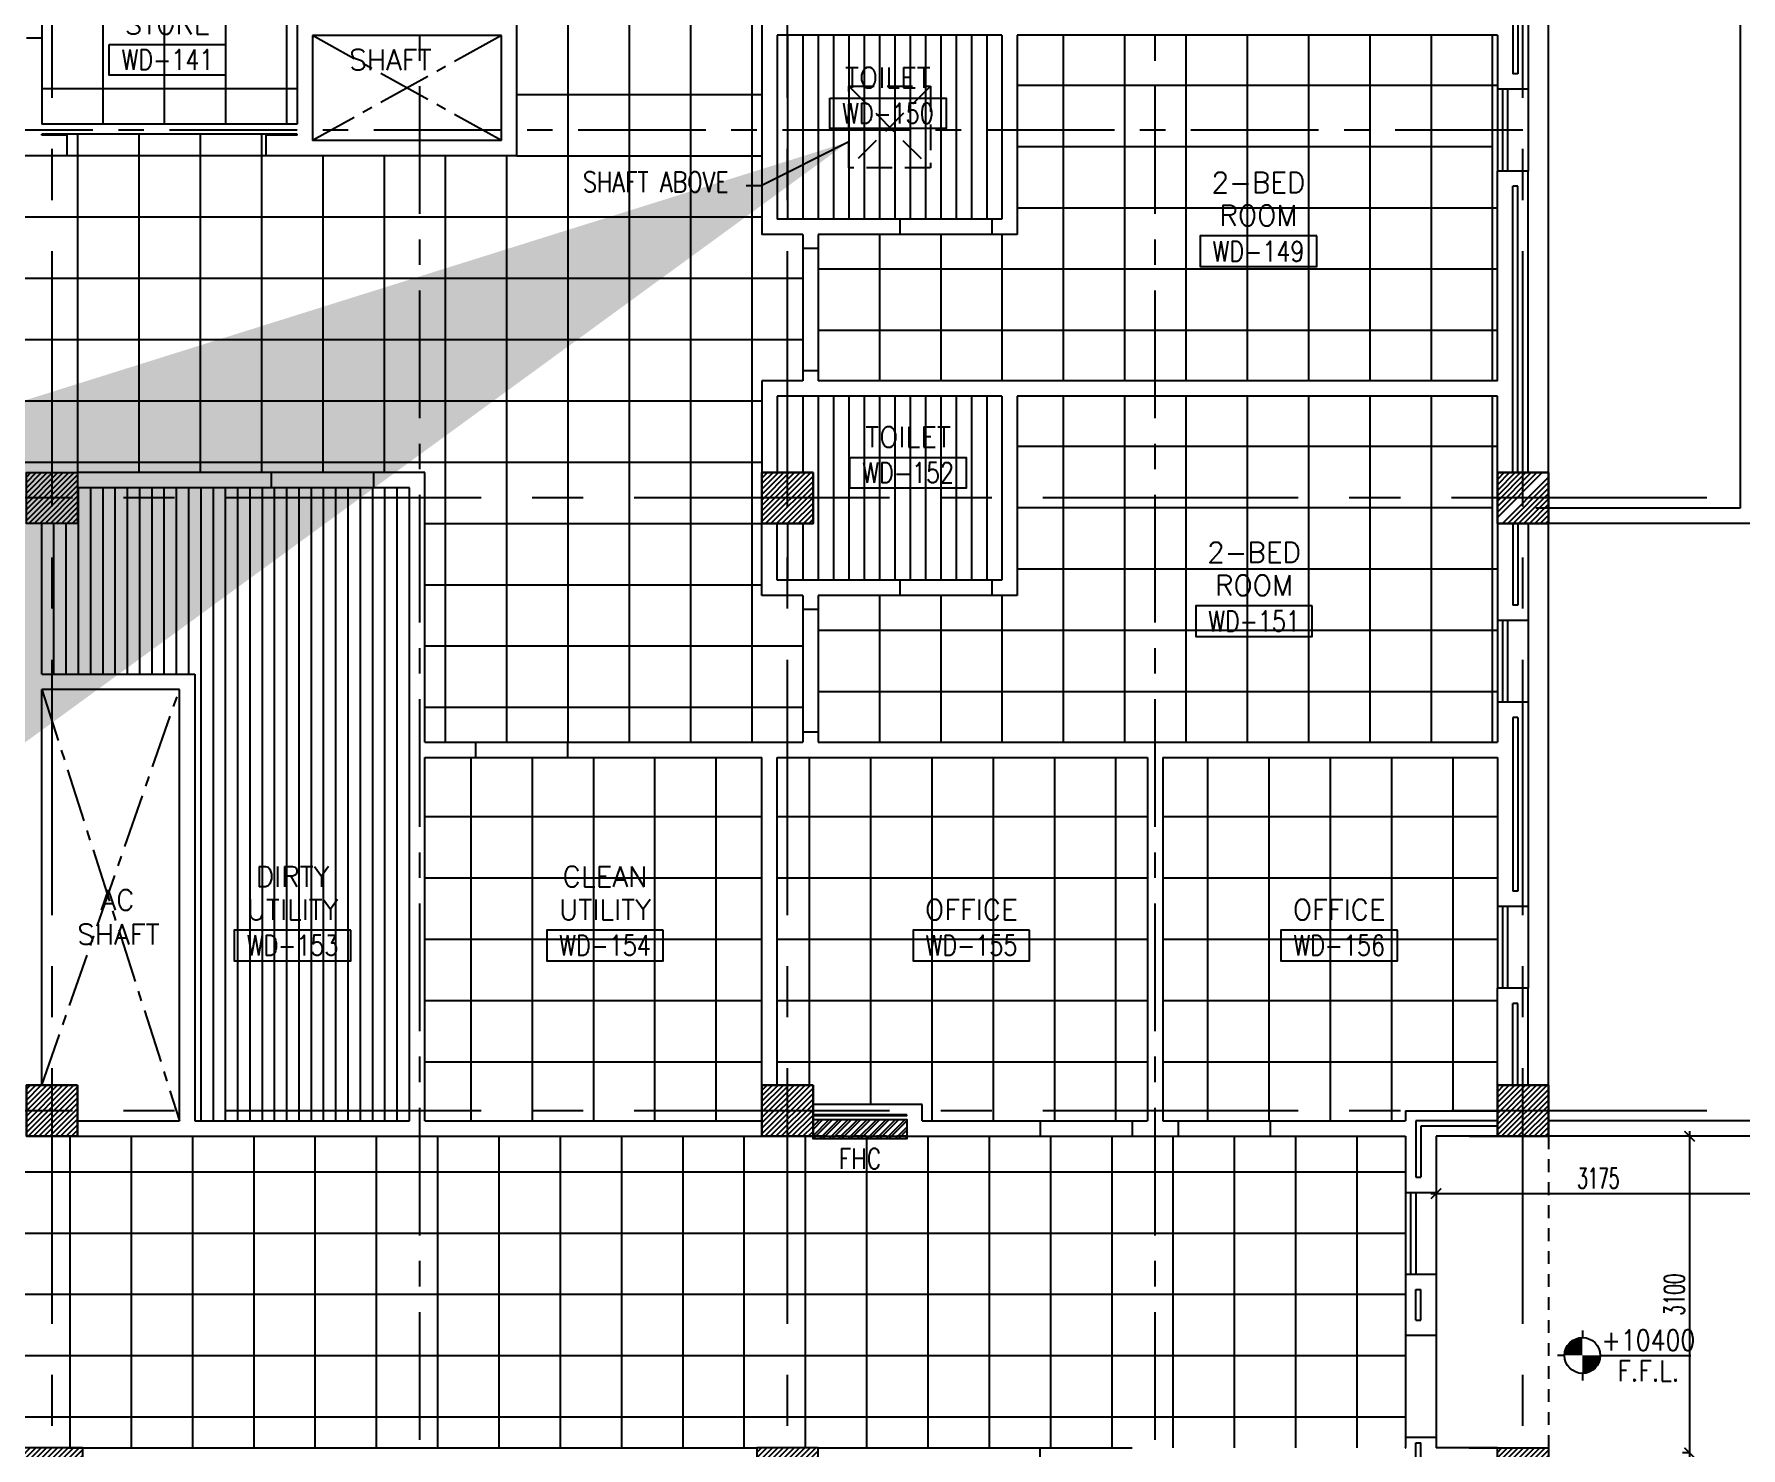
# Model space of a CAD drawing. Extents: x 88852.7 to 88945.7, y 39921.6 to 40001.1.
# Drawn here: x 88920.63 to 88937.34, y 39956.4 to 39970.24 of the extents above; entities that cross this region are included whole.
import ezdxf
from ezdxf.enums import TextEntityAlignment as Align

# ---------------------------------------------------------------- set-up
doc = ezdxf.new("R2010")
doc.units = 0
doc.header["$MEASUREMENT"] = 0
doc.header["$PDMODE"] = 34
for name, pattern in [('CENTER', [2, 1.25, -0.25, 0.25, -0.25]), ('CENTER2', [1.125, 0.75, -0.125, 0.125, -0.125]), ('CENTERX2', [4, 2.5, -0.5, 0.5, -0.5]), ('HIDDEN', [0.375, 0.25, -0.125]), ('HIDDEN2', [0.1875, 0.125, -0.0625])]:
    doc.linetypes.add(name, pattern=pattern)
doc.layers.get('0').update_dxf_attribs({"color": 4, "linetype": 'CONTINUOUS'})
doc.layers.get('DEFPOINTS').update_dxf_attribs({"linetype": 'CONTINUOUS'})
for name, color, linetype in [('AX-DIM', 4, 'CONTINUOUS'), ('AXES', 11, 'CENTERX2'), ('AXES1', 11, 'CENTER'), ('CEILING', 4, 'CONTINUOUS'), ('COL', 2, 'CONTINUOUS'), ('DIM', 4, 'CONTINUOUS'), ('FHC', 4, 'CONTINUOUS'), ('HAT', 11, 'CONTINUOUS'), ('INSUL', 4, 'CONTINUOUS'), ('LEV-PL', 7, 'CONTINUOUS'), ('PROJ-L', 3, 'CONTINUOUS'), ('RM-BOX', 11, 'CONTINUOUS'), ('RM-NAME', 11, 'CONTINUOUS'), ('RM-NO', 11, 'CONTINUOUS'), ('ROOF', 7, 'CONTINUOUS'), ('SHAFT', 4, 'CONTINUOUS'), ('STR', 5, 'CONTINUOUS'), ('WALL', 2, 'CONTINUOUS'), ('WIN', 3, 'CONTINUOUS')]:
    doc.layers.add(name, color=color, linetype=linetype)
doc.styles.add('ROMANS', font='ROMANS.shx', dxfattribs={"width": 0.6})
doc.styles.add('S', font='ROMANS.SHX')
doc.styles.add('SIMPLEX', font='simplex.shx', dxfattribs={"width": 0.8})
doc.dimstyles.new('DIM-OUT', dxfattribs={"dimscale": 0, "dimtxt": 0.24, "dimasz": 0.08, "dimexe": 0.02, "dimexo": 0.02, "dimgap": 0.05, "dimtad": 1, "dimdec": 0, "dimlfac": 1000, "dimzin": 0, "dimtxsty": 'ROMANS', "dimblk1": 'ARCHTICK', "dimblk2": 'ARCHTICK', "dimsah": 1, "dimcen": 0.01, "dimdle": 0.08, "dimclrd": 4, "dimclre": 4, "dimclrt": 2, "dimazin": 3, "dimtp": 2, "dimtm": 2, "dimtfac": 0.114286, "dimtdec": 0, "dimtix": 1, "dimtmove": 0, "dimatfit": 3, "dimtolj": 1, "dimtzin": 0})
doc.dimstyles.new('DIM7', dxfattribs={"dimtxt": 0.24, "dimasz": 0.08, "dimexe": 0.07, "dimexo": 0.05, "dimgap": 0.07, "dimtad": 1, "dimzin": 0, "dimtxsty": 'SIMPLEX', "dimblk": 'ARCHTICK', "dimcen": 0.05, "dimdle": 0.05, "dimclrd": 4, "dimclre": 4, "dimclrt": 2, "dimazin": 3, "dimtp": 2, "dimtm": 2, "dimtfac": 0.114286, "dimtix": 1, "dimtmove": 0, "dimatfit": 3, "dimtolj": 1, "dimtzin": 0})
doc.dimstyles.new('STANDARD_IN', dxfattribs={"dimtxt": 0.2, "dimasz": 0.1, "dimexe": 0.07, "dimexo": 0.07, "dimgap": 0.05, "dimtad": 1, "dimdec": 0, "dimlfac": 1000, "dimzin": 0, "dimtxsty": 'ROMANS', "dimblk": 'ARCHTICK', "dimcen": 0.05, "dimdle": 0.05, "dimclrd": 4, "dimclre": 4, "dimclrt": 2, "dimazin": 3, "dimtfac": 1, "dimtdec": 0, "dimtmove": 0, "dimatfit": 3, "dimtolj": 1, "dimtzin": 0})

# ---------------------------------------------------------------- blocks, each defined once
blk = doc.blocks.new('_ARCHTICK')
at = {"color": 0, "linetype": 'BYBLOCK', "const_width": 0.15}
blk.add_lwpolyline([(-0.5, -0.5), (0.5, 0.5)], dxfattribs=at)
blk = doc.blocks.new('*D60')
at = {"layer": 'AX-DIM', "color": 4}
blk.add_line((88935.38, 39999.728), (88940.765, 39999.728), dxfattribs=at)
at = {"layer": 'AX-DIM', "color": 11}
for p, q in [((88935.46, 39999.048), (88935.46, 39999.748)), ((88940.685, 39963.57), (88940.685, 39999.748))]:
    blk.add_line(p, q, dxfattribs=at)
at = {"layer": 'DEFPOINTS', "color": 0}
for p in [(88940.685, 39999.728), (88935.46, 39999.028), (88940.685, 39963.55)]:
    blk.add_point(p, dxfattribs=at)
at = {"layer": 'AX-DIM', "color": 4, "xscale": 0.08, "yscale": 0.08, "zscale": 0.08, "rotation": 180}
blk.add_blockref('_ARCHTICK', (88935.46, 39999.728), dxfattribs=at)
at = {"layer": 'AX-DIM', "color": 4, "xscale": 0.08, "yscale": 0.08, "zscale": 0.08}
blk.add_blockref('_ARCHTICK', (88940.685, 39999.728), dxfattribs=at)
at = {"layer": 'AX-DIM', "color": 2, "insert": (88938.073, 39999.898), "char_height": 0.24, "attachment_point": 5, "style": 'ROMANS'}
blk.add_mtext('\\A1;5225', dxfattribs=at)
blk = doc.blocks.new('*D47')
at = {"layer": 'AX-DIM', "color": 4}
for p, q in [((88935.48, 39987.55), (88944.33, 39987.55)), ((88944.31, 39987.63), (88944.31, 39928.15)), ((88935.48, 39928.23), (88944.33, 39928.23))]:
    blk.add_line(p, q, dxfattribs=at)
at = {"layer": 'DEFPOINTS', "color": 0}
for p in [(88935.46, 39987.55), (88935.46, 39928.23), (88944.31, 39928.23)]:
    blk.add_point(p, dxfattribs=at)
at = {"layer": 'AX-DIM', "color": 4, "xscale": 0.08, "yscale": 0.08, "zscale": 0.08}
for p, rotation in [((88944.31, 39987.55), 90), ((88944.31, 39928.23), 270)]:
    blk.add_blockref('_ARCHTICK', p, dxfattribs=dict(at, rotation=rotation))
at = {"layer": 'AX-DIM', "color": 2, "insert": (88944.14, 39957.89), "char_height": 0.24, "attachment_point": 5, "rotation": 90, "style": 'ROMANS'}
blk.add_mtext('\\A1;59320', dxfattribs=at)
blk = doc.blocks.new('*D155')
at = {"layer": 'DEFPOINTS', "color": 0, "linetype": 'BYBLOCK'}
for p in [(88936.909, 39959.45), (88936.842, 39956.35), (88936.909, 39956.35)]:
    blk.add_point(p, dxfattribs=at)
at = {"layer": 'DIM', "color": 4, "linetype": 'BYBLOCK'}
for p, q in [((88936.839, 39959.45), (88936.772, 39959.45)), ((88936.842, 39959.5), (88936.842, 39956.3)), ((88936.839, 39956.35), (88936.772, 39956.35))]:
    blk.add_line(p, q, dxfattribs=at)
at = {"layer": 'DIM', "color": 4, "linetype": 'BYBLOCK', "xscale": 0.1, "yscale": 0.1, "zscale": 0.1}
for p, rotation in [((88936.842, 39959.45), 90), ((88936.842, 39956.35), 270)]:
    blk.add_blockref('_ARCHTICK', p, dxfattribs=dict(at, rotation=rotation))
at = {"layer": 'DIM', "color": 2, "linetype": 'BYBLOCK', "insert": (88936.692, 39957.9), "char_height": 0.2, "attachment_point": 5, "rotation": 90, "style": 'ROMANS'}
blk.add_mtext('\\A1;3100', dxfattribs=at)
blk = doc.blocks.new('*D154')
at = {"layer": 'DEFPOINTS', "color": 0, "linetype": 'BYBLOCK'}
for p in [(88934.36, 39959.45), (88937.535, 39959.45), (88937.535, 39958.889)]:
    blk.add_point(p, dxfattribs=at)
at = {"layer": 'DIM', "color": 4, "linetype": 'BYBLOCK'}
for p, q in [((88934.36, 39959.38), (88934.36, 39958.819)), ((88937.535, 39959.38), (88937.535, 39958.819)), ((88934.31, 39958.889), (88937.585, 39958.889))]:
    blk.add_line(p, q, dxfattribs=at)
at = {"layer": 'DIM', "color": 4, "linetype": 'BYBLOCK', "xscale": 0.1, "yscale": 0.1, "zscale": 0.1, "rotation": 180}
blk.add_blockref('_ARCHTICK', (88934.36, 39958.889), dxfattribs=at)
at = {"layer": 'DIM', "color": 4, "linetype": 'BYBLOCK', "xscale": 0.1, "yscale": 0.1, "zscale": 0.1}
blk.add_blockref('_ARCHTICK', (88937.535, 39958.889), dxfattribs=at)
at = {"layer": 'DIM', "color": 2, "linetype": 'BYBLOCK', "insert": (88935.948, 39959.039), "char_height": 0.2, "attachment_point": 5, "style": 'ROMANS'}
blk.add_mtext('\\A1;3175', dxfattribs=at)
blk = doc.blocks.new('LEV1')
at = {"layer": 'LEV-PL'}
for p, q in [((0, 245), (0, 175)), ((-175, 0), (-245, 0)), ((175, 0), (1061, 0)), ((0, -175), (0, -245))]:
    blk.add_line(p, q, dxfattribs=at)
at = {"layer": 'LEV-PL', "const_width": 175}
for points in [[(-88, 0, -0.414214), (0, 88, -1)], [(88, 0, -0.414214), (0, -88, -1)]]:
    blk.add_lwpolyline(points, format="xyb", dxfattribs=at)
at = {"layer": 'LEV-PL'}
blk.add_circle((0, 0), 175, dxfattribs=at)
at = {"layer": 'LEV-PL', "color": 4, "style": 'S', "width": 0.85}
for tag, p in [('+0000', (646, 50)), ('F.F.L.', (646, -250))]:
    blk.add_attdef(tag, text='', height=200, dxfattribs=at).set_placement(p, align=Align.CENTER)
blk = doc.blocks.new('C5')
at = {"layer": 'HAT', "linetype": 'BYBLOCK'}
h = blk.add_hatch(dxfattribs=at)
h.set_pattern_fill('ANSI31', color=256, scale=300, style=0)
h.set_pattern_definition([(45, (-223356.182, -51411.005), (-26.516504, 26.516504), [])])
h.paths.add_polyline_path([(300, 300), (0, 300), (0, 0), (300, 0)])
h.paths.add_polyline_path([(600, 300), (300, 300), (300, 0), (600, 0)])
at = {"layer": 'COL'}
blk.add_lwpolyline([(600, 300), (0, 300), (0, 0), (600, 0)], close=True, dxfattribs=at)
blk = doc.blocks.new('RM1')
at = {"layer": 'RM-BOX'}
blk.add_lwpolyline([(570, -200), (-570, -200), (-570, -500), (570, -500)], close=True, dxfattribs=at)
at = {"layer": 'RM-NAME', "style": 'ROMANS'}
blk.add_attdef('ROOMNAME1', text='', height=200, dxfattribs=at).set_placement((0, 324), align=Align.MIDDLE)
blk = doc.blocks.new('*X117')
at = {"color": 0}
for p, q in [((238729, 149527), (239191, 149990)), ((238729, 149580), (239138, 149990)), ((238729, 149633), (239085, 149990)), ((238729, 149686), (239032, 149990)), ((238729, 149739), (238979, 149990)), ((238729, 149792), (238926, 149990)), ((238729, 149845), (238873, 149990)), ((238729, 149898), (238820, 149990)), ((238729, 149951), (238767, 149990)), ((238744, 149490), (239229, 149974)), ((238797, 149490), (239229, 149921)), ((238850, 149490), (239229, 149868)), ((238903, 149490), (239229, 149815)), ((238956, 149490), (239229, 149762)), ((239009, 149490), (239229, 149709)), ((239062, 149490), (239229, 149656)), ((239116, 149490), (239229, 149603)), ((239169, 149490), (239229, 149550)), ((239222, 149490), (239229, 149497))]:
    blk.add_line(p, q, dxfattribs=at)
blk = doc.blocks.new('COL50')
at = {"layer": 'COL'}
blk.add_lwpolyline([(-250, 250), (-250, -250), (250, -250), (250, 250)], close=True, dxfattribs=at)
blk = doc.blocks.new('*X143')
at = {"color": 0}
for p, q in [((253129, 155548), (253570, 155990)), ((253129, 155601), (253517, 155990)), ((253129, 155654), (253464, 155990)), ((253129, 155707), (253411, 155990)), ((253129, 155760), (253358, 155990)), ((253129, 155813), (253305, 155990)), ((253129, 155866), (253252, 155990)), ((253129, 155919), (253199, 155990)), ((253129, 155972), (253146, 155990)), ((253177, 155490), (253629, 155942)), ((253230, 155490), (253629, 155889)), ((253283, 155490), (253629, 155836)), ((253336, 155490), (253629, 155783)), ((253389, 155490), (253629, 155730)), ((253442, 155490), (253629, 155677)), ((253495, 155490), (253629, 155624)), ((253548, 155490), (253629, 155571)), ((253601, 155490), (253629, 155517))]:
    blk.add_line(p, q, dxfattribs=at)
blk = doc.blocks.new('*X145')
at = {"color": 0}
for p, q in [((253129, 149502), (253616, 149990)), ((253129, 149555), (253563, 149990)), ((253129, 149608), (253510, 149990)), ((253129, 149661), (253457, 149990)), ((253129, 149714), (253404, 149990)), ((253129, 149767), (253351, 149990)), ((253129, 149820), (253298, 149990)), ((253129, 149873), (253245, 149990)), ((253129, 149926), (253192, 149990)), ((253129, 149979), (253139, 149990)), ((253169, 149490), (253629, 149949)), ((253222, 149490), (253629, 149896)), ((253275, 149490), (253629, 149843)), ((253328, 149490), (253629, 149790)), ((253381, 149490), (253629, 149737)), ((253434, 149490), (253629, 149684)), ((253487, 149490), (253629, 149631)), ((253540, 149490), (253629, 149578)), ((253594, 149490), (253629, 149525))]:
    blk.add_line(p, q, dxfattribs=at)
blk = doc.blocks.new('*X144')
at = {"color": 0}
for p, q in [((245929, 149515), (246404, 149990)), ((245929, 149568), (246351, 149990)), ((245929, 149621), (246298, 149990)), ((245929, 149674), (246245, 149990)), ((245929, 149727), (246192, 149990)), ((245929, 149780), (246139, 149990)), ((245929, 149833), (246086, 149990)), ((245929, 149886), (246033, 149990)), ((245929, 149939), (245979, 149990)), ((245957, 149490), (246429, 149962)), ((246010, 149490), (246429, 149908)), ((246063, 149490), (246429, 149855)), ((246116, 149490), (246429, 149802)), ((246169, 149490), (246429, 149749)), ((246222, 149490), (246429, 149696)), ((246275, 149490), (246429, 149643)), ((246328, 149490), (246429, 149590)), ((246381, 149490), (246429, 149537))]:
    blk.add_line(p, q, dxfattribs=at)
blk = doc.blocks.new('*X142')
at = {"color": 0}
for p, q in [((245929, 155507), (246411, 155990)), ((245929, 155560), (246358, 155990)), ((245929, 155613), (246305, 155990)), ((245929, 155666), (246252, 155990)), ((245929, 155719), (246199, 155990)), ((245929, 155772), (246146, 155990)), ((245929, 155825), (246093, 155990)), ((245929, 155879), (246040, 155990)), ((245929, 155932), (245987, 155990)), ((245964, 155490), (246429, 155954)), ((246017, 155490), (246429, 155901)), ((246070, 155490), (246429, 155848)), ((246123, 155490), (246429, 155795)), ((246176, 155490), (246429, 155742)), ((246229, 155490), (246429, 155689)), ((246282, 155490), (246429, 155636)), ((246335, 155490), (246429, 155583)), ((246388, 155490), (246429, 155530))]:
    blk.add_line(p, q, dxfattribs=at)
blk = doc.blocks.new('*X116')
at = {"color": 0}
for p, q in [((238729, 155520), (239199, 155990)), ((238729, 155573), (239145, 155990)), ((238729, 155626), (239092, 155990)), ((238729, 155679), (239039, 155990)), ((238729, 155732), (238986, 155990)), ((238729, 155785), (238933, 155990)), ((238729, 155838), (238880, 155990)), ((238729, 155891), (238827, 155990)), ((238729, 155944), (238774, 155990)), ((238752, 155490), (239229, 155967)), ((238805, 155490), (239229, 155914)), ((238858, 155490), (239229, 155861)), ((238911, 155490), (239229, 155808)), ((238964, 155490), (239229, 155755)), ((239017, 155490), (239229, 155702)), ((239070, 155490), (239229, 155649)), ((239123, 155490), (239229, 155596)), ((239176, 155490), (239229, 155542))]:
    blk.add_line(p, q, dxfattribs=at)

msp = doc.modelspace()

# ---------------------------------------------------------------- hatches: boundary and pattern name
at = {"layer": 'FHC', "linetype": 'BYBLOCK', "ltscale": 0.3}
h = msp.add_hatch(dxfattribs=at)
h.set_pattern_fill('ANSI32', color=11, scale=0.175, style=0)
h.set_pattern_definition([(45, (88696.064076, 39928.37356), (-0.046403883, 0.046403883), []), (45, (88696.09501, 39928.37356), (-0.046403883, 0.046403883), [])])
h.paths.add_polyline_path([(88929.1803, 39959.4246), (88929.1803, 39959.6146), (88928.2603, 39959.6146), (88928.2603, 39959.4246)])
h.paths.add_polyline_path([(88928.0476, 39959.0034), (88928.0476, 39959.4243), (88928.3101, 39959.4243), (88928.3101, 39959.0034)], flags=9)
at = {"layer": 'HAT'}
h = msp.add_hatch(dxfattribs=at)
h.set_pattern_fill('ANSI31', color=256, scale=0.3, style=0)
h.set_pattern_definition([(45, (88602.274076, 39905.008557), (-0.0265165043, 0.0265165043), [])])
h.paths.add_polyline_path([(88935.2103, 39956.3996), (88934.9603, 39956.3996), (88934.9603, 39956.0996), (88935.2103, 39956.0996)])
h.paths.add_polyline_path([(88935.4603, 39956.3996), (88935.2103, 39956.3996), (88935.2103, 39956.0996), (88935.4603, 39956.0996)])

# ---------------------------------------------------------------- linework, layer by layer
at = {"layer": 'AXES'}
for p, q in [((88920.8103, 39921.6153), (88920.8103, 40000.4279)), ((88928.0103, 39921.6153), (88928.0103, 40000.4279)), ((88928.0103, 39921.6153), (88928.0103, 40000.4279)), ((88935.2103, 39921.6153), (88935.2103, 40000.4279)), ((88945.0103, 39965.6996), (88876.9703, 39965.6996)), ((88945.0103, 39959.6996), (88876.9703, 39959.6996))]:
    msp.add_line(p, q, dxfattribs=at)
at = {"layer": 'AXES1'}
for p, q in [((88924.4103, 39928.4796), (88924.4103, 39987.2996)), ((88931.6103, 39928.4796), (88931.6103, 39987.2996)), ((88935.2103, 39969.2996), (88876.9703, 39969.2996))]:
    msp.add_line(p, q, dxfattribs=at)
at = {"layer": 'CEILING', "linetype": 'CONTINUOUS'}
for p, q in [((88925.8603, 39979.8496), (88925.8603, 39963.3096)), ((88926.4603, 39979.8496), (88926.4603, 39963.3096)), ((88927.0603, 39979.8496), (88927.0603, 39963.3096)), ((88927.6603, 39979.8496), (88927.6603, 39963.3096)), ((88921.3103, 39969.3596), (88921.3103, 39971.2496)), ((88921.9103, 39969.3596), (88921.9103, 39971.2496)), ((88922.5103, 39969.3596), (88922.5103, 39971.2496)), ((88923.1103, 39969.3596), (88923.1103, 39971.2496)), ((88923.2103, 39969.7046), (88920.7103, 39969.7046)), ((88925.3603, 39969.6496), (88927.7603, 39969.6496)), ((88921.0603, 39969.2596), (88921.0603, 39965.9496)), ((88921.6603, 39969.2596), (88921.6603, 39965.9496)), ((88922.2603, 39969.2596), (88922.2603, 39965.9496)), ((88922.8603, 39969.2596), (88922.8603, 39965.9496)), ((88922.9074, 39969.0496), (88916.5603, 39969.0496)), ((88923.4603, 39969.0496), (88923.4603, 39965.9496)), ((88924.0603, 39969.0496), (88924.0603, 39965.9496)), ((88924.6603, 39969.0496), (88924.6603, 39963.3096)), ((88925.2603, 39969.0496), (88925.2603, 39963.3096)), ((88925.3603, 39969.0496), (88927.7603, 39969.0496)), ((88910.2603, 39968.4496), (88927.7603, 39968.4496)), ((88909.8603, 39967.8496), (88928.1603, 39967.8496)), ((88909.8603, 39967.2496), (88928.1603, 39967.2496)), ((88910.2603, 39966.6496), (88927.7603, 39966.6496)), ((88910.2603, 39966.0496), (88927.7603, 39966.0496)), ((88924.4593, 39965.4496), (88927.7603, 39965.4496)), ((88924.4593, 39964.8496), (88927.7603, 39964.8496)), ((88924.4593, 39964.2496), (88928.1603, 39964.2496)), ((88924.4593, 39963.6496), (88928.1603, 39963.6496)), ((88920.9842, 39959.4496), (88920.9842, 39956.3996)), ((88921.5842, 39959.4496), (88921.5842, 39956.3996)), ((88922.1842, 39959.4496), (88922.1842, 39956.3996)), ((88922.7842, 39959.4496), (88922.7842, 39956.3996)), ((88923.3842, 39959.4496), (88923.3842, 39956.3996)), ((88923.9842, 39959.4496), (88923.9842, 39956.3996)), ((88924.5842, 39959.4496), (88924.5842, 39956.3996)), ((88925.1842, 39959.4496), (88925.1842, 39956.3996)), ((88925.7842, 39959.4496), (88925.7842, 39956.3996)), ((88926.3842, 39959.4496), (88926.3842, 39956.3996)), ((88926.9842, 39959.4496), (88926.9842, 39956.3996)), ((88927.5842, 39959.4496), (88927.5842, 39956.3996)), ((88928.1842, 39959.4496), (88928.1842, 39956.3996)), ((88928.7842, 39959.4496), (88928.7842, 39956.3996)), ((88929.3842, 39959.4496), (88929.3842, 39956.3996)), ((88929.9842, 39959.4496), (88929.9842, 39956.3996)), ((88930.5842, 39959.4496), (88930.5842, 39956.3996)), ((88931.1842, 39959.4496), (88931.1842, 39956.3996)), ((88931.7842, 39959.4496), (88931.7842, 39956.3996)), ((88932.3842, 39959.4496), (88932.3842, 39956.3996)), ((88932.9842, 39959.4496), (88932.9842, 39956.3996)), ((88933.5842, 39959.4496), (88933.5842, 39956.3996))]:
    msp.add_line(p, q, dxfattribs=at)
at = {"layer": 'CEILING', "linetype": 'BYBLOCK', "ltscale": 0.3}
for p, q in [((88928.0103, 39970.2296), (88928.0103, 39968.4296)), ((88928.1603, 39970.2296), (88928.1603, 39968.4296)), ((88928.3103, 39970.2296), (88928.3103, 39968.4296)), ((88928.4603, 39970.2296), (88928.4603, 39968.4296)), ((88928.6103, 39970.2296), (88928.6103, 39968.4296)), ((88928.7603, 39970.2296), (88928.7603, 39968.4296)), ((88928.9103, 39970.2296), (88928.9103, 39968.4296)), ((88929.0603, 39970.2296), (88929.0603, 39968.4296)), ((88929.2103, 39970.2296), (88929.2103, 39968.4296)), ((88929.3603, 39970.2296), (88929.3603, 39968.4296)), ((88929.5103, 39970.2296), (88929.5103, 39968.4296)), ((88929.6603, 39970.2296), (88929.6603, 39968.4296)), ((88929.8103, 39970.2296), (88929.8103, 39968.4296)), ((88929.9603, 39970.2296), (88929.9603, 39968.4296)), ((88930.7103, 39970.2296), (88930.7103, 39966.8446)), ((88931.3103, 39970.2296), (88931.3103, 39966.8446)), ((88931.9103, 39970.2296), (88931.9103, 39966.8446)), ((88932.5103, 39970.2296), (88932.5103, 39966.8446)), ((88933.1103, 39970.2296), (88933.1103, 39966.8446)), ((88933.7103, 39970.2296), (88933.7103, 39966.8446)), ((88934.3103, 39970.2296), (88934.3103, 39966.8446)), ((88934.9103, 39970.2296), (88934.9103, 39966.8446)), ((88934.9603, 39969.7371), (88930.2603, 39969.7371)), ((88934.9103, 39969.1371), (88930.2603, 39969.1371)), ((88934.9603, 39968.5371), (88930.2603, 39968.5371)), ((88928.9103, 39968.2796), (88928.9103, 39966.8446)), ((88929.5103, 39968.2796), (88929.5103, 39966.8446)), ((88930.1103, 39968.2796), (88930.1103, 39966.8446)), ((88934.9603, 39967.9371), (88928.3103, 39967.9371)), ((88934.9603, 39967.3371), (88928.3103, 39967.3371)), ((88928.1603, 39966.6946), (88928.1603, 39965.9496)), ((88928.3103, 39966.6946), (88928.3103, 39964.8946)), ((88928.4603, 39966.6946), (88928.4603, 39964.8946)), ((88928.6103, 39966.6946), (88928.6103, 39964.8946)), ((88928.7603, 39966.6946), (88928.7603, 39964.8946)), ((88928.9103, 39966.6946), (88928.9103, 39964.8946)), ((88929.0603, 39966.6946), (88929.0603, 39964.8946)), ((88929.2103, 39966.6946), (88929.2103, 39964.8946)), ((88929.3603, 39966.6946), (88929.3603, 39964.8946)), ((88929.5103, 39966.6946), (88929.5103, 39964.8946)), ((88929.6603, 39966.6946), (88929.6603, 39964.8946)), ((88929.8103, 39966.6946), (88929.8103, 39964.8946)), ((88929.9603, 39966.6946), (88929.9603, 39964.8946)), ((88930.7103, 39966.6946), (88930.7103, 39963.3096)), ((88931.3103, 39966.6946), (88931.3103, 39963.3096)), ((88931.9103, 39966.6946), (88931.9103, 39963.3096)), ((88932.5103, 39966.6946), (88932.5103, 39963.3096)), ((88933.1103, 39966.6946), (88933.1103, 39963.3096)), ((88933.7103, 39966.6946), (88933.7103, 39963.3096)), ((88934.3103, 39966.6946), (88934.3103, 39963.3096)), ((88934.9103, 39966.6946), (88934.9103, 39963.3096)), ((88934.9603, 39966.2021), (88930.2603, 39966.2021)), ((88921.0693, 39963.9746), (88921.0693, 39965.7996)), ((88921.1893, 39963.9746), (88921.1893, 39965.7996)), ((88921.3093, 39963.9746), (88921.3093, 39965.7996)), ((88921.4293, 39963.9746), (88921.4293, 39965.7996)), ((88921.5493, 39963.9746), (88921.5493, 39965.7996)), ((88921.6693, 39963.9746), (88921.6693, 39965.7996)), ((88921.7893, 39963.9746), (88921.7893, 39965.7996)), ((88921.9093, 39963.9746), (88921.9093, 39965.7996)), ((88922.0293, 39963.9746), (88922.0293, 39965.7996)), ((88922.1493, 39963.9746), (88922.1493, 39965.7996)), ((88922.2693, 39959.5996), (88922.2693, 39965.7996)), ((88922.3893, 39959.5996), (88922.3893, 39965.7996)), ((88922.5093, 39959.5996), (88922.5093, 39965.7996)), ((88922.6293, 39959.5996), (88922.6293, 39965.7996)), ((88922.7493, 39959.5996), (88922.7493, 39965.7996)), ((88922.8693, 39959.5996), (88922.8693, 39965.7996)), ((88922.9893, 39959.5996), (88922.9893, 39965.7996)), ((88923.1093, 39959.5996), (88923.1093, 39965.7996)), ((88923.2293, 39959.5996), (88923.2293, 39965.7996)), ((88923.3493, 39959.5996), (88923.3493, 39965.7996)), ((88923.4693, 39959.5996), (88923.4693, 39965.7996)), ((88923.5893, 39959.5996), (88923.5893, 39965.7996)), ((88923.7093, 39959.5996), (88923.7093, 39965.7996)), ((88923.8293, 39959.5996), (88923.8293, 39965.7996)), ((88923.9493, 39959.5996), (88923.9493, 39965.7996)), ((88924.0693, 39959.5996), (88924.0693, 39965.7996)), ((88924.1893, 39959.5996), (88924.1893, 39965.7996)), ((88934.9103, 39965.6021), (88930.2603, 39965.6021)), ((88920.8293, 39963.9746), (88920.8293, 39965.4496)), ((88920.9493, 39963.9746), (88920.9493, 39965.4496)), ((88928.0103, 39965.4496), (88928.0103, 39964.8946)), ((88928.1603, 39965.4496), (88928.1603, 39964.8946)), ((88934.9603, 39965.0021), (88930.2603, 39965.0021)), ((88928.9103, 39964.7446), (88928.9103, 39963.3096)), ((88929.5103, 39964.7446), (88929.5103, 39963.3096)), ((88930.1103, 39964.7446), (88930.1103, 39963.3096)), ((88934.9603, 39964.4021), (88928.3103, 39964.4021)), ((88934.9603, 39963.8021), (88928.3103, 39963.8021)), ((88924.9098, 39963.1596), (88924.9098, 39959.5996)), ((88925.5098, 39963.1596), (88925.5098, 39959.5996)), ((88926.1098, 39963.1596), (88926.1098, 39959.5996)), ((88926.7098, 39963.1596), (88926.7098, 39959.5996)), ((88927.3098, 39963.1596), (88927.3098, 39959.5996)), ((88928.2228, 39963.1596), (88928.2228, 39959.9496)), ((88928.8228, 39963.1596), (88928.8228, 39959.7596)), ((88929.4228, 39963.1596), (88929.4228, 39959.5996)), ((88930.0228, 39963.1596), (88930.0228, 39959.5996)), ((88930.6228, 39963.1596), (88930.6228, 39959.5996)), ((88931.2228, 39963.1596), (88931.2228, 39959.5996)), ((88932.1228, 39963.1596), (88932.1228, 39959.5996)), ((88932.7228, 39963.1596), (88932.7228, 39959.5996)), ((88933.3228, 39963.1596), (88933.3228, 39959.5996)), ((88933.9228, 39963.1596), (88933.9228, 39959.5996)), ((88934.5228, 39963.1596), (88934.5228, 39959.6996)), ((88924.4593, 39962.5796), (88927.7603, 39962.5796)), ((88927.9103, 39962.5796), (88931.5353, 39962.5796)), ((88931.6853, 39962.5796), (88934.9603, 39962.5796)), ((88924.4593, 39961.9796), (88927.7603, 39961.9796)), ((88927.9103, 39961.9796), (88931.5353, 39961.9796)), ((88931.6853, 39961.9796), (88934.9603, 39961.9796)), ((88924.4593, 39961.3796), (88927.7603, 39961.3796)), ((88927.9103, 39961.3796), (88931.5353, 39961.3796)), ((88931.6853, 39961.3796), (88934.9603, 39961.3796)), ((88924.4593, 39960.7796), (88927.7603, 39960.7796)), ((88927.9103, 39960.7796), (88931.5353, 39960.7796)), ((88931.6853, 39960.7796), (88934.9603, 39960.7796)), ((88924.4593, 39960.1796), (88927.7603, 39960.1796)), ((88927.9103, 39960.1796), (88931.5353, 39960.1796)), ((88931.6853, 39960.1796), (88934.9603, 39960.1796)), ((88934.0603, 39959.0996), (88903.1082, 39959.0996)), ((88934.0603, 39958.4996), (88903.1082, 39958.4996)), ((88934.0603, 39957.8996), (88903.1082, 39957.8996)), ((88934.0603, 39957.2996), (88903.1082, 39957.2996)), ((88934.0603, 39956.6996), (88903.1082, 39956.6996))]:
    msp.add_line(p, q, dxfattribs=at)
at = {"layer": 'COL'}
msp.add_lwpolyline([(88934.9603, 39956.3996), (88935.4603, 39956.3996), (88935.4603, 39956.0996), (88934.9603, 39956.0996)], close=True, dxfattribs=at)
at = {"layer": 'FHC', "color": 250, "linetype": 'HIDDEN', "ltscale": 0.25}
msp.add_line((88929.1803, 39959.4496), (88928.2603, 39959.4496), dxfattribs=at)
at = {"layer": 'FHC', "linetype": 'BYBLOCK', "ltscale": 0.3}
msp.add_lwpolyline([(88928.2603, 39959.6146), (88929.1803, 39959.6146), (88929.1803, 39959.4246), (88928.2603, 39959.4246)], close=True, dxfattribs=at)
at = {"layer": 'INSUL'}
for p, q in [((88935.1103, 39970.7496), (88935.1103, 39969.8496)), ((88935.1603, 39970.7496), (88935.1603, 39969.8496)), ((88935.1603, 39969.8496), (88935.1103, 39969.8496)), ((88935.1603, 39968.7496), (88935.1103, 39968.7496)), ((88935.1103, 39965.9496), (88935.1103, 39968.7496)), ((88935.1603, 39965.9496), (88935.1603, 39968.7496)), ((88935.1103, 39965.4496), (88935.1103, 39964.6496)), ((88935.1603, 39965.4496), (88935.1603, 39964.6496)), ((88935.1603, 39964.6496), (88935.1103, 39964.6496)), ((88935.1603, 39963.5496), (88935.1103, 39963.5496)), ((88935.1103, 39963.5496), (88935.1103, 39961.8496)), ((88935.1603, 39963.5496), (88935.1603, 39961.8496)), ((88935.1603, 39961.8496), (88935.1103, 39961.8496)), ((88935.1603, 39960.7496), (88935.1103, 39960.7496)), ((88935.1103, 39959.9496), (88935.1103, 39960.7496)), ((88935.1603, 39959.9496), (88935.1603, 39960.7496)), ((88934.1603, 39959.5996), (88934.1603, 39959.0496)), ((88934.9603, 39959.5996), (88934.1603, 39959.5996)), ((88934.2103, 39959.5496), (88934.2103, 39959.0496)), ((88934.9603, 39959.5496), (88934.2103, 39959.5496)), ((88934.1603, 39959.0496), (88934.2103, 39959.0496)), ((88934.1603, 39957.9496), (88934.2103, 39957.9496)), ((88934.1603, 39957.6495), (88934.1603, 39957.9496)), ((88934.2103, 39957.6495), (88934.2103, 39957.9496)), ((88934.1603, 39957.6495), (88934.2103, 39957.6495)), ((88934.1603, 39956.4496), (88934.2103, 39956.4496)), ((88934.1603, 39956.1996), (88934.1603, 39956.4496)), ((88934.1603, 39956.4496), (88934.2103, 39956.4496)), ((88934.2103, 39956.2496), (88934.2103, 39956.4496))]:
    msp.add_line(p, q, dxfattribs=at)
at = {"layer": 'INSUL', "linetype": 'CENTER2', "ltscale": 0.7}
for p, q in [((88920.7104, 39959.9496), (88922.0593, 39963.8246)), ((88920.7104, 39963.8246), (88922.0593, 39959.5996))]:
    msp.add_line(p, q, dxfattribs=at)
at = {"layer": 'PROJ-L', "linetype": 'CONTINUOUS'}
for p, q in [((88937.336, 39972.9996), (88937.336, 39965.5996)), ((88937.336, 39965.5996), (88935.336, 39965.5996)), ((88937.486, 39965.4496), (88935.336, 39965.4496))]:
    msp.add_line(p, q, dxfattribs=at)
at = {"layer": 'PROJ-L'}
for p, q in [((88935.4603, 39965.9496), (88935.4603, 39972.6496)), ((88935.4603, 39959.9496), (88935.4603, 39965.4496))]:
    msp.add_line(p, q, dxfattribs=at)
at = {"layer": 'ROOF'}
for p, q in [((88937.5353, 39959.5996), (88935.4603, 39959.5996)), ((88937.5353, 39959.4496), (88935.4603, 39959.4496))]:
    msp.add_line(p, q, dxfattribs=at)
at = {"layer": 'SHAFT', "linetype": 'HIDDEN'}
for p, q in [((88928.6103, 39969.7296), (88929.4103, 39968.9296)), ((88929.4103, 39969.7296), (88928.6103, 39968.9296))]:
    msp.add_line(p, q, dxfattribs=at)
msp.add_lwpolyline([(88928.6103, 39969.7296), (88929.4103, 39969.7296), (88929.4103, 39968.9296), (88928.6103, 39968.9296)], close=True, dxfattribs=at)
at = {"layer": 'STR', "linetype": 'HIDDEN2'}
msp.add_line((88935.4603, 39959.4496), (88935.4603, 39956.3996), dxfattribs=at)
at = {"layer": 'WALL'}
for p, q in [((88925.3603, 39969.0496), (88925.3603, 39971.2746)), ((88920.7102, 39971.0996), (88920.7103, 39969.3596)), ((88935.2603, 39970.8996), (88935.2603, 39969.6996)), ((88923.2103, 39970.3746), (88923.2103, 39969.3596)), ((88920.7103, 39970.1996), (88920.5603, 39970.1996)), ((88925.2103, 39970.2246), (88923.3603, 39970.2246)), ((88923.3603, 39970.2246), (88923.3603, 39969.1996)), ((88923.3603, 39970.1996), (88923.3603, 39969.1996)), ((88925.2103, 39969.1996), (88925.2103, 39970.2246)), ((88930.1103, 39970.2296), (88927.9103, 39970.2296)), ((88934.9603, 39970.2296), (88930.2603, 39970.2296)), ((88934.9603, 39970.2296), (88934.9603, 39969.6996)), ((88935.2603, 39969.6996), (88934.9603, 39969.6996)), ((88923.2103, 39969.3596), (88920.7103, 39969.3596)), ((88920.7103, 39969.2496), (88920.7103, 39969.2596)), ((88923.2103, 39969.2596), (88920.7103, 39969.2596)), ((88920.9574, 39969.2496), (88920.7103, 39969.2496)), ((88920.9574, 39969.0496), (88920.9574, 39969.2496)), ((88923.2103, 39969.2496), (88922.9074, 39969.2496)), ((88922.9074, 39969.0496), (88922.9074, 39969.2496)), ((88923.2103, 39969.2496), (88923.2103, 39969.2596)), ((88925.2103, 39969.1996), (88923.3602, 39969.1996)), ((88920.9574, 39969.0496), (88920.5603, 39969.0496)), ((88925.3603, 39969.0496), (88922.9074, 39969.0496)), ((88935.2603, 39968.8996), (88934.9603, 39968.8996)), ((88934.9603, 39966.8446), (88934.9603, 39968.8996)), ((88935.2603, 39965.9496), (88935.2603, 39968.8996)), ((88928.1603, 39968.2796), (88927.7603, 39968.2796)), ((88929.1103, 39968.4296), (88927.9103, 39968.4296)), ((88929.1103, 39968.2796), (88928.3103, 39968.2796)), ((88930.1103, 39968.4296), (88929.1103, 39968.4296)), ((88930.2603, 39968.2796), (88929.1103, 39968.2796)), ((88928.1603, 39966.8446), (88927.7603, 39966.8446)), ((88934.9603, 39966.8446), (88928.3103, 39966.8446)), ((88930.1103, 39966.6946), (88927.9103, 39966.6946)), ((88934.9603, 39966.6946), (88930.2603, 39966.6946)), ((88934.9603, 39965.9496), (88934.9603, 39966.6946)), ((88923.9593, 39965.9496), (88921.0603, 39965.9496)), ((88922.9593, 39965.7996), (88922.9593, 39965.9496)), ((88924.4593, 39965.9496), (88923.9593, 39965.9496)), ((88923.9593, 39965.7996), (88923.9593, 39965.9496)), ((88924.4593, 39963.3096), (88924.4593, 39965.9496)), ((88923.9593, 39965.7996), (88921.0603, 39965.7996)), ((88924.3093, 39965.7996), (88923.9593, 39965.7996)), ((88924.3093, 39959.5996), (88924.3093, 39965.7996)), ((88920.7094, 39963.9746), (88920.7094, 39965.4496)), ((88927.7603, 39964.7446), (88927.7603, 39965.4496)), ((88927.9103, 39964.8946), (88927.9103, 39965.4496)), ((88934.9603, 39965.4496), (88934.9603, 39964.4996)), ((88935.2603, 39965.4496), (88935.2603, 39964.4996)), ((88929.1103, 39964.8946), (88927.9103, 39964.8946)), ((88930.1103, 39964.8946), (88929.1103, 39964.8946)), ((88928.1603, 39964.7446), (88927.7603, 39964.7446)), ((88929.1103, 39964.7446), (88928.3103, 39964.7446)), ((88930.2603, 39964.7446), (88929.1103, 39964.7446)), ((88935.2603, 39964.4996), (88934.9603, 39964.4996)), ((88920.7094, 39963.9746), (88922.2093, 39963.9746)), ((88922.2093, 39963.9746), (88922.2093, 39959.5996)), ((88922.0593, 39963.8246), (88920.7103, 39963.8246)), ((88920.7103, 39959.9496), (88920.7103, 39963.8246)), ((88922.0593, 39959.5996), (88922.0593, 39963.8246)), ((88934.9603, 39963.6996), (88934.9603, 39963.3096)), ((88935.2603, 39963.6996), (88934.9603, 39963.6996)), ((88935.2603, 39963.6996), (88935.2603, 39961.6996)), ((88924.4593, 39963.3096), (88924.9593, 39963.3096)), ((88924.9593, 39963.1596), (88924.9593, 39963.3096)), ((88924.9593, 39963.3096), (88928.1603, 39963.3096)), ((88925.8593, 39963.1596), (88925.8593, 39963.3096)), ((88928.3103, 39963.3096), (88934.9603, 39963.3096)), ((88924.4593, 39963.1596), (88924.9593, 39963.1596)), ((88924.4593, 39959.5996), (88924.4593, 39963.1596)), ((88924.9593, 39963.1596), (88927.7603, 39963.1596)), ((88927.7603, 39959.9496), (88927.7603, 39963.1596)), ((88927.9103, 39959.9496), (88927.9103, 39963.1596)), ((88927.9103, 39963.1596), (88931.5353, 39963.1596)), ((88931.5353, 39963.1596), (88931.5353, 39959.5996)), ((88931.6853, 39963.1596), (88934.9603, 39963.1596)), ((88931.6853, 39963.1596), (88931.6853, 39959.5996)), ((88932.7353, 39963.1596), (88934.0603, 39963.1596)), ((88934.9603, 39963.1596), (88934.9603, 39961.6996)), ((88935.2603, 39961.6996), (88934.9603, 39961.6996)), ((88935.2603, 39960.8996), (88934.9603, 39960.8996)), ((88934.9603, 39959.9496), (88934.9603, 39960.8996)), ((88935.2603, 39959.9496), (88935.2603, 39960.8996)), ((88929.3303, 39959.7596), (88928.2603, 39959.7596)), ((88929.3303, 39959.5996), (88929.3303, 39959.7596)), ((88921.0603, 39959.5996), (88922.0593, 39959.5996)), ((88922.2093, 39959.5996), (88924.3093, 39959.5996)), ((88924.4593, 39959.5996), (88927.7603, 39959.5996)), ((88928.2603, 39959.6496), (88928.2603, 39959.6596)), ((88929.1803, 39959.6596), (88928.2603, 39959.6596)), ((88929.1803, 39959.6496), (88928.2603, 39959.6496)), ((88928.2603, 39959.6146), (88929.1803, 39959.6146)), ((88928.2603, 39959.4486), (88928.2603, 39959.6136)), ((88929.1803, 39959.6496), (88929.1803, 39959.6596)), ((88929.1803, 39959.6146), (88929.1803, 39959.4472)), ((88929.3303, 39959.5996), (88931.3853, 39959.5996)), ((88930.4853, 39959.5996), (88930.4853, 39959.4496)), ((88931.3853, 39959.5996), (88931.5353, 39959.5996)), ((88931.3853, 39959.5996), (88931.3853, 39959.4496)), ((88931.6853, 39959.5996), (88931.8353, 39959.5996)), ((88931.8353, 39959.5996), (88934.0603, 39959.5996)), ((88931.8353, 39959.5996), (88931.8353, 39959.4496)), ((88932.7353, 39959.5996), (88932.7353, 39959.4496)), ((88934.0603, 39959.6996), (88934.0603, 39959.5996)), ((88934.0603, 39959.6996), (88934.9603, 39959.6996)), ((88921.0603, 39959.4496), (88927.7603, 39959.4496)), ((88928.2603, 39959.4496), (88931.3853, 39959.4496)), ((88931.3853, 39959.4496), (88931.8353, 39959.4496)), ((88931.8353, 39959.4496), (88934.0603, 39959.4496)), ((88934.0603, 39959.4496), (88934.0603, 39958.8996)), ((88934.9603, 39959.4496), (88934.3603, 39959.4496)), ((88934.3603, 39959.4496), (88934.3603, 39958.8996)), ((88934.6853, 39959.4496), (88934.9603, 39959.4496)), ((88934.0603, 39958.8996), (88934.3603, 39958.8996)), ((88934.0603, 39958.0996), (88934.0603, 39956.4995)), ((88934.0603, 39958.0996), (88934.3603, 39958.0996)), ((88934.3603, 39958.0996), (88934.3603, 39956.4995)), ((88934.3603, 39957.4995), (88934.0603, 39957.4995)), ((88934.0603, 39956.4995), (88934.0603, 39956.4026)), ((88934.3603, 39956.4995), (88934.0603, 39956.4995)), ((88934.0603, 39956.4995), (88934.0603, 39956.4026)), ((88934.3603, 39956.4995), (88934.0603, 39956.4995)), ((88934.3603, 39956.4995), (88934.3603, 39956.3996)), ((88934.3603, 39956.4995), (88934.3603, 39956.3996)), ((88920.9603, 39956.3996), (88927.7103, 39956.3996)), ((88928.3103, 39956.3996), (88931.3853, 39956.3996)), ((88930.4853, 39956.2496), (88930.4853, 39956.3996)), ((88934.9603, 39956.3996), (88934.3603, 39956.3996)), ((88934.6853, 39956.3996), (88934.9603, 39956.3996))]:
    msp.add_line(p, q, dxfattribs=at)
at = {"layer": 'WALL', "linetype": 'BYBLOCK'}
for p, q in [((88927.7603, 39970.3796), (88927.7603, 39968.2796)), ((88927.9103, 39970.2296), (88927.9103, 39968.4296)), ((88930.1103, 39970.2296), (88930.1103, 39968.4296)), ((88930.2603, 39970.2296), (88930.2603, 39968.2796)), ((88928.1603, 39968.2796), (88928.1603, 39968.1451)), ((88928.3103, 39968.2796), (88928.3103, 39968.1451)), ((88929.1103, 39968.4296), (88929.1103, 39968.2796)), ((88930.0103, 39968.4296), (88930.0103, 39968.2796)), ((88928.1603, 39968.1451), (88928.3103, 39968.1451)), ((88928.1603, 39968.1451), (88928.1603, 39966.8446)), ((88928.3103, 39968.1451), (88928.3103, 39966.8446)), ((88928.1603, 39966.9451), (88928.3103, 39966.9451)), ((88927.7603, 39966.8446), (88927.7603, 39965.9496)), ((88927.9103, 39966.6946), (88927.9103, 39965.9496)), ((88930.1103, 39966.6946), (88930.1103, 39964.8946)), ((88930.2603, 39966.6946), (88930.2603, 39964.7446)), ((88929.1103, 39964.8946), (88929.1103, 39964.7446)), ((88930.0103, 39964.8946), (88930.0103, 39964.7446)), ((88928.1603, 39964.7446), (88928.1603, 39964.6101)), ((88928.1603, 39964.6101), (88928.1603, 39963.3096)), ((88928.1603, 39964.6101), (88928.3103, 39964.6101)), ((88928.3103, 39964.7446), (88928.3103, 39964.6101)), ((88928.3103, 39964.6101), (88928.3103, 39963.3096)), ((88928.1603, 39963.4101), (88928.3103, 39963.4101))]:
    msp.add_line(p, q, dxfattribs=at)
at = {"layer": 'WALL', "color": 97, "linetype": 'CENTER2', "ltscale": 0.7}
for p, q in [((88925.2103, 39970.2246), (88923.3602, 39969.1996)), ((88925.2103, 39969.1996), (88923.3603, 39970.2246))]:
    msp.add_line(p, q, dxfattribs=at)
at = {"layer": 'WALL', "linetype": 'BYBLOCK', "ltscale": 0.3}
for points in [[(88921.0603, 39965.4496), (88920.5603, 39965.4496), (88920.5603, 39965.9496), (88921.0603, 39965.9496)], [(88928.2603, 39965.9496), (88927.7603, 39965.9496), (88927.7603, 39965.4496), (88928.2603, 39965.4496)], [(88935.4603, 39965.9496), (88934.9603, 39965.9496), (88934.9603, 39965.4496), (88935.4603, 39965.4496)], [(88921.0603, 39959.9496), (88920.5603, 39959.9496), (88920.5603, 39959.4496), (88921.0603, 39959.4496)], [(88928.2603, 39959.9496), (88927.7603, 39959.9496), (88927.7603, 39959.4496), (88928.2603, 39959.4496)], [(88935.4603, 39959.9496), (88934.9603, 39959.9496), (88934.9603, 39959.4496), (88935.4603, 39959.4496)]]:
    msp.add_lwpolyline(points, close=True, dxfattribs=at)
at = {"layer": 'WALL'}
msp.add_arc((88934.0573, 39956.4026), 0.003, 270, 0, dxfattribs=at)
msp.add_arc((88934.0573, 39956.4026), 0.003, 270, 0, dxfattribs=at)
at = {"layer": 'WIN'}
for p, q in [((88934.9603, 39969.6996), (88934.9603, 39968.8996)), ((88935.0103, 39969.6996), (88935.0103, 39968.8996)), ((88935.0603, 39969.6996), (88935.0603, 39968.8996)), ((88935.2603, 39969.6996), (88935.2603, 39968.8996)), ((88934.9603, 39964.4996), (88934.9603, 39963.6996)), ((88935.0103, 39964.4996), (88935.0103, 39963.6996)), ((88935.0603, 39964.4996), (88935.0603, 39963.6996)), ((88935.2603, 39964.4996), (88935.2603, 39963.6996)), ((88934.9603, 39961.6996), (88934.9603, 39960.8996)), ((88935.0103, 39961.6996), (88935.0103, 39960.8996)), ((88935.0603, 39961.6996), (88935.0603, 39960.8996)), ((88935.2603, 39961.6996), (88935.2603, 39960.8996)), ((88934.0603, 39958.8996), (88934.0603, 39958.0996)), ((88934.1103, 39958.8996), (88934.1103, 39958.0996)), ((88934.1603, 39958.8996), (88934.1603, 39958.0996)), ((88934.3603, 39958.8996), (88934.3603, 39958.0996))]:
    msp.add_line(p, q, dxfattribs=at)

# ---------------------------------------------------------------- block references
at = {"layer": 'COL', "xscale": -0.001, "yscale": 0.001, "zscale": 0.001}
for p in [(88920.8103, 39965.6996), (88928.0103, 39965.6996), (88935.2103, 39965.6996), (88920.8103, 39959.6996), (88928.0103, 39959.6996), (88935.2103, 39959.6996)]:
    msp.add_blockref('COL50', p, dxfattribs=at)
at = {"layer": 'COL', "linetype": 'BYBLOCK', "xscale": 0.001, "yscale": 0.001, "zscale": 0.001}
for p in [(88920.5103, 39956.0996), (88927.7103, 39956.0996)]:
    msp.add_blockref('C5', p, dxfattribs=at)
at = {"layer": 'HAT', "xscale": 0.001, "yscale": 0.001, "zscale": 0.001}
for name in ['*X116', '*X142', '*X143', '*X117', '*X144', '*X145']:
    msp.add_blockref(name, (88681.8317, 39809.9598), dxfattribs=at)
at = {"layer": 'LEV-PL', "xscale": 0.001, "yscale": 0.001, "zscale": 0.001}
msp.add_blockref('LEV1', (88935.7927, 39957.3039), dxfattribs=at).add_auto_attribs({'F.F.L.': 'F.F.L.', '+0000': '+10400'})
at = {"layer": 'RM-NAME'}
ref = msp.add_blockref('RM1', (88921.94, 39970.3395), dxfattribs=dict(at, xscale=-0.001, yscale=0.001, zscale=0.001))
ref.add_attrib('ROOMNO', 'WD-141', dxfattribs={"layer": 'RM-NO', "height": 0.2, "style": 'ROMANS', "width": 0.8}).set_placement((88921.94, 39969.9895), align=Align.MIDDLE)
ref.add_attrib('ROOMNAME2', 'STORE', dxfattribs={"height": 0.2, "style": 'ROMANS'}).set_placement((88921.94, 39970.3395), align=Align.MIDDLE)
ref.add_attrib('ROOMNAME1', 'EQUIPMENT', dxfattribs={"height": 0.2, "style": 'ROMANS'}).set_placement((88921.94, 39970.6633), align=Align.MIDDLE)
ref = msp.add_blockref('RM1', (88928.9933, 39969.8142), dxfattribs=dict(at, xscale=-0.001, yscale=0.001, zscale=0.001))
ref.add_attrib('ROOMNO', 'WD-150', dxfattribs={"layer": 'RM-NO', "height": 0.2, "style": 'ROMANS', "width": 0.8}).set_placement((88928.9933, 39969.4642), align=Align.MIDDLE)
ref.add_attrib('ROOMNAME2', 'TOILET', dxfattribs={"height": 0.2, "style": 'ROMANS'}).set_placement((88928.9933, 39969.8142), align=Align.MIDDLE)
ref = msp.add_blockref('RM1', (88932.621, 39968.4636), dxfattribs=dict(at, xscale=0.001, yscale=0.001, zscale=0.001))
ref.add_attrib('ROOMNO', 'WD-149', dxfattribs={"layer": 'RM-NO', "height": 0.2, "style": 'ROMANS', "width": 0.8}).set_placement((88932.621, 39968.1136), align=Align.MIDDLE)
ref.add_attrib('ROOMNAME2', 'ROOM', dxfattribs={"height": 0.2, "style": 'ROMANS'}).set_placement((88932.621, 39968.4636), align=Align.MIDDLE)
ref.add_attrib('ROOMNAME1', '2-BED', dxfattribs={"height": 0.2, "style": 'ROMANS'}).set_placement((88932.621, 39968.7874), align=Align.MIDDLE)
ref = msp.add_blockref('RM1', (88929.1905, 39966.2962), dxfattribs=dict(at, xscale=-0.001, yscale=0.001, zscale=0.001))
ref.add_attrib('ROOMNO', 'WD-152', dxfattribs={"layer": 'RM-NO', "height": 0.2, "style": 'ROMANS', "width": 0.8}).set_placement((88929.1905, 39965.9462), align=Align.MIDDLE)
ref.add_attrib('ROOMNAME2', 'TOILET', dxfattribs={"height": 0.2, "style": 'ROMANS'}).set_placement((88929.1905, 39966.2962), align=Align.MIDDLE)
ref = msp.add_blockref('RM1', (88932.5776, 39964.8431), dxfattribs=dict(at, xscale=0.001, yscale=0.001, zscale=0.001))
ref.add_attrib('ROOMNO', 'WD-151', dxfattribs={"layer": 'RM-NO', "height": 0.2, "style": 'ROMANS', "width": 0.8}).set_placement((88932.5776, 39964.4931), align=Align.MIDDLE)
ref.add_attrib('ROOMNAME2', 'ROOM', dxfattribs={"height": 0.2, "style": 'ROMANS'}).set_placement((88932.5776, 39964.8431), align=Align.MIDDLE)
ref.add_attrib('ROOMNAME1', '2-BED', dxfattribs={"height": 0.2, "style": 'ROMANS'}).set_placement((88932.5776, 39965.1669), align=Align.MIDDLE)
ref = msp.add_blockref('RM1', (88923.1647, 39961.6687), dxfattribs=dict(at, xscale=0.001, yscale=0.001, zscale=0.001))
ref.add_attrib('ROOMNO', 'WD-153', dxfattribs={"layer": 'RM-NO', "height": 0.2, "style": 'ROMANS', "width": 0.8}).set_placement((88923.1647, 39961.3187), align=Align.MIDDLE)
ref.add_attrib('ROOMNAME2', 'UTILITY', dxfattribs={"height": 0.2, "style": 'ROMANS'}).set_placement((88923.1647, 39961.6687), align=Align.MIDDLE)
ref.add_attrib('ROOMNAME1', 'DIRTY', dxfattribs={"height": 0.2, "style": 'ROMANS'}).set_placement((88923.1647, 39961.9925), align=Align.MIDDLE)
ref = msp.add_blockref('RM1', (88926.2232, 39961.6687), dxfattribs=dict(at, xscale=0.001, yscale=0.001, zscale=0.001))
ref.add_attrib('ROOMNO', 'WD-154', dxfattribs={"layer": 'RM-NO', "height": 0.2, "style": 'ROMANS', "width": 0.8}).set_placement((88926.2232, 39961.3187), align=Align.MIDDLE)
ref.add_attrib('ROOMNAME2', 'UTILITY', dxfattribs={"height": 0.2, "style": 'ROMANS'}).set_placement((88926.2232, 39961.6687), align=Align.MIDDLE)
ref.add_attrib('ROOMNAME1', 'CLEAN', dxfattribs={"height": 0.2, "style": 'ROMANS'}).set_placement((88926.2232, 39961.9925), align=Align.MIDDLE)
ref = msp.add_blockref('RM1', (88929.8107, 39961.6687), dxfattribs=dict(at, xscale=0.001, yscale=0.001, zscale=0.001))
ref.add_attrib('ROOMNO', 'WD-155', dxfattribs={"layer": 'RM-NO', "height": 0.2, "style": 'ROMANS', "width": 0.8}).set_placement((88929.8107, 39961.3187), align=Align.MIDDLE)
ref.add_attrib('ROOMNAME2', 'OFFICE', dxfattribs={"height": 0.2, "style": 'ROMANS'}).set_placement((88929.8107, 39961.6687), align=Align.MIDDLE)
ref = msp.add_blockref('RM1', (88933.4113, 39961.6687), dxfattribs=dict(at, xscale=0.001, yscale=0.001, zscale=0.001))
ref.add_attrib('ROOMNO', 'WD-156', dxfattribs={"layer": 'RM-NO', "height": 0.2, "style": 'ROMANS', "width": 0.8}).set_placement((88933.4113, 39961.3187), align=Align.MIDDLE)
ref.add_attrib('ROOMNAME2', 'OFFICE', dxfattribs={"height": 0.2, "style": 'ROMANS'}).set_placement((88933.4113, 39961.6687), align=Align.MIDDLE)

# ---------------------------------------------------------------- texts
at = {"layer": 'FHC', "style": 'ROMANS', "width": 0.8}
msp.add_text('FHC', height=0.2, dxfattribs=at).set_placement((88928.5103, 39959.1305))
at = {"layer": 'RM-NAME', "style": 'ROMANS'}
for s, p in [('SHAFT', (88924.1227, 39969.9879)), ('AC', (88921.4504, 39961.7634)), ('SHAFT', (88921.46, 39961.4266))]:
    msp.add_text(s, height=0.2, dxfattribs=at).set_placement(p, align=Align.MIDDLE)
at = {"layer": 'SHAFT', "color": 4, "style": 'ROMANS', "width": 0.8}
msp.add_text('SHAFT ABOVE', height=0.2, dxfattribs=at).set_placement((88926.7199, 39968.7929), align=Align.MIDDLE)

# ---------------------------------------------------------------- dimensions: what is measured, and where the dimension line sits
at = {"layer": 'AX-DIM'}
dim = msp.add_linear_dim(base=(88940.6853, 39999.7279), p1=(88935.4603, 39999.0279), p2=(88940.6853, 39963.5496), dimstyle='DIM-OUT', override={"dimscale": 1, "dimclre": 11}, dxfattribs=at)
dim.commit()
dim.dimension.update_dxf_attribs({"geometry": '*D60', "text_midpoint": (88938.0728, 39999.8979)})
dim = msp.add_linear_dim(base=(88944.3103, 39928.2296), p1=(88935.4603, 39987.5496), p2=(88935.4603, 39928.2296), angle=270, dimstyle='DIM-OUT', override={"dimscale": 1}, dxfattribs=at)
dim.commit()
dim.dimension.update_dxf_attribs({"geometry": '*D47', "text_midpoint": (88944.1403, 39957.8896)})
at = {"layer": 'DIM', "linetype": 'BYBLOCK', "ltscale": 0.3}
dim = msp.add_linear_dim(base=(88937.5353, 39958.8885), p1=(88934.3603, 39959.4496), p2=(88937.5353, 39959.4496), dimstyle='STANDARD_IN', dxfattribs=at)
dim.commit()
dim.dimension.update_dxf_attribs({"geometry": '*D154', "text_midpoint": (88935.9478, 39959.0385)})
dim = msp.add_linear_dim(base=(88936.8415, 39956.3496), p1=(88936.9093, 39959.4496), p2=(88936.9093, 39956.3496), angle=90, dimstyle='STANDARD_IN', dxfattribs=at)
dim.commit()
dim.dimension.update_dxf_attribs({"geometry": '*D155', "text_midpoint": (88936.6915, 39957.8996)})

# ---------------------------------------------------------------- leaders
at = {"layer": 'SHAFT', "color": 6, "linetype": 'BYBLOCK', "ltscale": 0.3}
msp.add_leader([(88928.6103, 39969.1859), (88927.7541, 39968.7541), (88927.6064, 39968.7541)], dimstyle='DIM7', override={"dimasz": 200, "dimgap": 70, "dimtad": 0}, dxfattribs=at)

doc.saveas('drawing.dxf')
